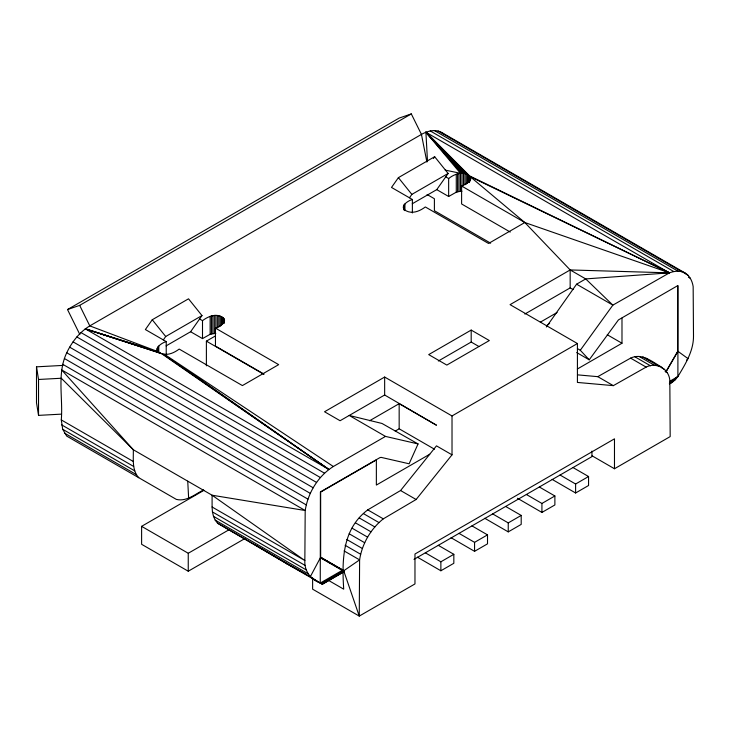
<?xml version="1.0" encoding="UTF-8"?>
<svg xmlns="http://www.w3.org/2000/svg" width="730" height="730" viewBox="0 0 730 730"><rect width="100%" height="100%" fill="white"/><g stroke="black" fill="none" stroke-linecap="round" stroke-linejoin="round"><path stroke-width="1.09" d="M244.915 538.548L188.249 571.216L188.249 553.267L141.611 526.339L203.825 490.387M669.529 383.843L674.839 380.157L677.896 376.58L677.951 285.503L618.438 319.913L589.22 359.817L576.7 352.553M342.242 570.367L320.26 583.06L320.397 491.938L379.91 457.628L381.115 457.372L409.128 463.787L418.053 443.931L381.991 423.464L349.214 415.461L385.486 436.403L418.053 443.931M312.623 577.95L312.623 589.174L359.26 616.093L359.607 559.883C362.007 543.905 370.667 528.912 383.305 518.847L416.118 499.502L452.016 454.836L436.476 445.857L400.569 490.523L367.756 509.878C342.297 528.995 341.841 560.01 343.711 589.174L328.171 580.195M166.102 345.892L190.612 331.739L201.982 315.57L188.522 298.816L152.251 319.758L145.37 329.549L166.23 341.594C161.531 342.881 152.26 349.232 160.308 353.11C166.723 356.249 173.95 353.028 179.188 349.077L242.406 385.577L278.677 364.635L215.459 328.135C220.159 326.848 229.43 320.497 221.382 316.619C214.967 313.48 207.74 316.701 202.502 320.652L199.591 318.974M670.25 380.996L677.896 376.58C685.288 364.197 693.555 351.121 693.5 336.147L693.153 286.534C692.314 281.242 689.896 275.894 685.151 273.029L441.595 132.413C435.171 128.909 427.433 130.989 421.447 134.411L89.79 325.89C79.488 332.113 71.859 342.005 66.74 352.763C56.767 373.696 63.145 397.75 61.293 419.923L62.689 429.286L66.74 436.12L176.35 499.402C186.552 501.884 195.129 494.11 203.615 489.912M385.486 436.403L333.345 466.507C318.088 476.033 307.941 492.878 305.195 510.516L304.848 560.53C304.173 570.55 310.323 579.31 319.722 582.759M546.332 327.004L576.591 284.189L585.716 278.915L669.456 272.856C674.465 270.94 680.296 270.365 685.151 273.029M412.249 203.779L436.759 189.627L448.129 173.457L434.669 156.704L398.398 177.645L391.508 187.437L412.377 199.482C407.678 200.768 398.407 207.119 406.455 210.997C412.87 214.136 420.097 210.924 425.334 206.964L488.552 243.464L524.824 222.522L669.456 272.856L612.862 305.131L580.295 350.254L589.22 359.817M320.26 583.06L310.296 576.736L320.397 557.756L344.204 571.508L322.222 584.201M665.888 371.807L677.695 351.349L677.695 285.95M666.089 371.752L677.951 351.322L688.052 358.64L686.529 360.264M163.319 339.915L165.71 336.512L201.982 315.57M433.419 158.483L434.669 156.704M409.466 197.803L411.857 194.399L448.129 173.457M546.943 325.37L549.626 323.381M510.233 232.049L461.606 203.971L461.606 186.022C464.709 184.343 473.989 180.785 469.472 175.839L425.9 132.239L427.479 160.974M79.844 334.523L67.516 309.557L399.164 118.087L411.309 113.907L421.447 134.411L426.913 162.069M67.516 309.557L79.661 305.377L411.309 113.907M206.389 365.83L206.389 341.147L215.259 336.028M592.13 455.849L614.477 468.751L670.177 436.586L669.83 380.777C669.346 369.124 656.48 361.688 646.141 367.099L613.328 385.641L577.421 382.438L577.421 343.538L452.016 415.945L384.655 377.045L324.54 411.757L340.089 420.726L384.655 395.003L436.476 425.216L399.164 403.672L369.599 420.745M436.759 189.627L448.649 196.489L456.277 192.191L460.475 191.242L460.475 173.293L425.9 132.239L669.456 272.856L570.167 269.945L510.06 304.647L577.421 343.538M471.188 330.079L428.702 354.607L446.833 365.082L489.328 340.545L471.188 330.079L471.188 342.041L438.356 361.003M524.833 314.064L570.167 287.894L573.087 289.573M540.337 322.167L557.081 312.504M395.222 431.083L399.164 428.811L434.505 449.215M188.249 553.267L229.284 529.606M429.742 454.233L376.361 485.058L376.361 459.918L320.652 492.084L320.652 557.483L343.711 570.796L359.26 616.093L414.969 583.936L414.969 554.015L614.477 438.83L614.477 468.751M577.339 369.015L621.987 343.246L621.987 318.107M321.154 583.58L343.146 570.887M669.739 382.337L676.427 378.469M321.82 583.964L343.803 571.271M670.058 382.912L674.839 380.157M669.337 383.798L673.16 381.589M344.341 571.581L322.359 584.274L286.917 563.815M413.983 559.372L591.93 456.633L591.93 451.094M425.334 552.82L440.874 561.799L453.832 554.316L453.832 563.295L440.874 570.769L417.405 557.182M459.015 533.375L474.564 542.344L487.512 534.871L487.512 543.841L474.564 551.323L451.094 537.736M492.695 513.929L508.244 522.899L521.202 515.426L521.202 524.395L508.244 531.878L484.775 518.282M526.376 494.484L541.925 503.454L554.882 495.971L554.882 504.95L541.925 512.433L517.479 498.271M560.065 475.029L575.605 484.008L588.562 476.526L588.562 485.505L575.605 492.987L552.145 479.391M445.738 176.861L448.649 178.54C454.179 174.041 463.258 170.729 469.472 175.839L669.456 272.856L470.138 176.624L470.138 181.104M190.612 331.739L202.502 338.601L210.14 334.303L215.834 333.318M577.585 374.864L597.779 376.662L630.592 358.129C641.989 352.572 652.501 362.025 661.836 367.272M675.953 377.611L677.896 376.58M669.72 383.569L671.436 382.739M61.293 414.147L38.535 415.37L36.5 402.732L36.5 366.834L62.926 365.411M36.5 366.834L38.535 379.472L61.293 378.249L133.325 449.753L212.092 495.223L304.848 560.53L212.092 506.985L212.092 495.223L305.195 510.516L61.648 369.9L133.325 449.753C133.526 459.088 131.792 470.193 138.764 477.703M460.475 191.242L461.98 191.205M445.218 170.117L460.475 173.293M333.345 466.507L164.35 354.251L328.892 469.481L85.337 328.865L158.355 351.787L89.79 325.89L79.661 305.377M162.9 354.004L328.892 469.481L161.54 353.621L85.337 328.865L159.24 352.49M85.337 328.865L160.308 353.11M305.377 573.899L287.967 564.418L255.117 544.881M438.201 131.026L682.139 271.87M684.11 273.002L688.052 275.283M434.387 130.533L677.942 271.14M688.417 277.199L690.398 278.34M430.253 130.935L673.808 271.551M461.606 186.022L524.824 222.522L570.167 269.945L585.716 278.915L612.862 305.131L576.591 284.189M427.096 194.518L434.396 198.733L434.396 210.705L490.642 243.172M607.26 334.741L621.987 343.246M642.884 356.906L658.907 366.159M661.827 367.838L664.738 369.526M639.069 356.413L654.618 365.383M665.13 371.46L667.074 372.583M634.945 356.824L650.485 365.794M630.592 358.129L646.141 367.099M597.779 376.662L613.328 385.641M471.188 342.041L478.825 346.458M573.014 467.556L588.562 476.526M539.333 487.001L554.882 495.971M505.653 506.447L521.202 515.426M264.087 374.161L215.459 346.084L215.459 328.135M206.389 341.147L263.539 374.143M471.972 525.892L487.512 534.871M400.569 490.523L416.118 499.502M80.984 332.588L324.54 473.195M438.283 545.337L453.832 554.316M76.851 336.95L320.406 477.557M367.756 509.878L383.305 518.847M73.046 341.85L316.601 482.457M363.403 513.591L378.952 522.561M69.642 347.161L313.197 487.777M359.279 517.953L374.818 526.923M66.74 352.763L310.296 493.38M355.464 522.853L371.004 531.823M64.395 358.521L307.951 499.137M352.061 528.173L367.61 537.143M62.689 364.279L306.244 504.895M349.159 533.776L364.699 542.746M346.823 539.525L362.363 548.504M345.107 545.283L360.656 554.262M344.067 550.913L359.607 559.883L343.711 570.796L321.273 557.72M320.598 557.191L343.301 570.294M61.293 419.923L133.325 461.506M61.648 424.869L133.672 466.452M212.092 506.985L212.439 511.931L305.195 565.476M62.689 429.286L134.721 470.868M212.439 511.931L213.489 516.347L306.244 569.902M64.395 433.063L136.428 474.655M213.489 516.347L215.195 520.125L307.951 573.68M215.195 520.125L217.531 523.182L310.296 576.736M188.249 571.216L141.611 544.297L141.611 526.339M577.412 348.584L580.295 350.254M217.531 523.182L288.25 564.582M441.595 132.413L443.776 134.101M646.287 358.302L648.468 359.99M470.138 176.624L524.824 222.522M398.398 177.645L411.857 194.399M152.251 319.758L165.71 336.512M187.738 481.161L188.641 498.189M575.605 484.008L575.605 492.987M570.167 269.945L570.167 287.894M541.925 503.454L541.925 512.433M508.244 522.899L508.244 531.878M474.564 542.344L474.564 551.323M470.567 177.454L470.567 179.699M469.472 175.839L469.472 182.564M468.596 181.852L468.596 175.127L425.9 132.239L461.98 173.256L461.98 186.725M467.529 183.486L467.529 174.507L425.9 132.239L463.486 173.366L463.486 185.703M466.297 184.097L466.297 173.995L425.9 132.239L464.937 173.612L464.937 184.836M458.988 173.475L458.988 191.424M457.582 173.795L457.582 191.744M456.277 174.242L456.277 192.191M452.016 415.945L452.016 454.836M448.649 178.54L448.649 196.489M440.874 561.799L440.874 570.769M412.377 199.482L412.377 212.95M404.922 203.889L404.922 210.623M404.146 204.637L404.146 210.249M403.599 205.458L403.599 208.816M399.164 403.672L399.164 428.811M384.655 377.045L384.655 395.003M224.42 319.567L224.42 322.934M223.991 318.727L223.991 323.217M223.325 317.942L223.325 323.554M222.449 317.231L222.449 323.965M221.382 316.619L221.382 325.589M220.15 316.108L220.15 326.21M218.79 315.725L218.79 326.949M217.339 315.479L217.339 327.816M215.834 315.369L215.834 327.706M214.328 315.406L214.328 333.354M212.841 315.588L212.841 333.537M211.435 315.898L211.435 333.856M210.14 316.346L210.14 334.303M202.502 320.652L202.502 338.601M166.23 341.594L166.23 353.94M158.775 346.002L158.775 352.736M157.999 346.75L157.999 351.24M157.452 347.562L157.452 352.052M157.142 348.42L157.142 350.665M38.535 379.472L38.535 415.37"/></g></svg>
